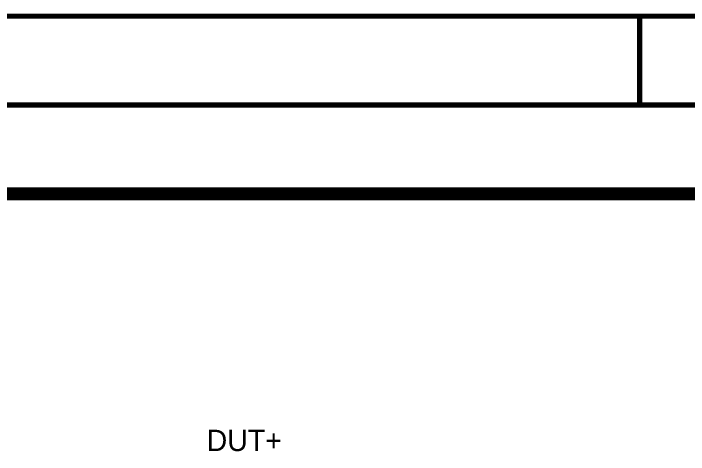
# Model space of a CAD drawing. Header units: inches. Extents: x -11.7 to 11.5, y 0 to 7.6.
# Drawn here: x 1.466 to 2.986, y 6.613 to 7.606 of the extents above; entities that cross this region are included whole.
import ezdxf

# ---------------------------------------------------------------- set-up
doc = ezdxf.new("R2010")
doc.units = ezdxf.units.IN
doc.header["$MEASUREMENT"] = 0
doc.layers.add('Sheet', color=255, linetype='Continuous')

msp = doc.modelspace()

# ---------------------------------------------------------------- linework, layer by layer
at = {"layer": 'Sheet'}
for points in [[(0.0018, 7.6, 0.0118, 0.0118, 0), (11.4988, 7.6, 0.0118, 0.0118, 0), (11.4988, 0, 0.0118, 0.0118, 0), (0.0018, 0, 0.0118, 0.0118, 0), (0.0018, 7.6, 0.0118, 0.0118, 0)], [(0.0018, 7.6, 0.0039, 0.0039, 0), (0.0018, 0, 0.0039, 0.0039, 0), (11.4988, 0, 0.0039, 0.0039, 0), (11.4988, 7.6, 0.0039, 0.0039, 0), (0.0018, 7.6, 0.0039, 0.0039, 0), (0.0018, 7.6, 0.0039, 0.0039, 0)], [(0.2016, 7.3996, 0.0118, 0.0118, 0), (11.299, 7.3996, 0.0118, 0.0118, 0), (11.299, 0.1998, 0.0118, 0.0118, 0), (0.2016, 0.1998, 0.0118, 0.0118, 0), (0.2016, 7.3996, 0.0118, 0.0118, 0)], [(0.2016, 7.3996, 0.0039, 0.0039, 0), (0.2016, 0.1998, 0.0039, 0.0039, 0), (11.299, 0.1998, 0.0039, 0.0039, 0), (11.299, 7.3996, 0.0039, 0.0039, 0), (0.2016, 7.3996, 0.0039, 0.0039, 0), (0.2016, 7.3996, 0.0039, 0.0039, 0)], [(0.2016, 7.1997, 0.0295, 0.0295, 0), (5.3003, 7.1997, 0.0295, 0.0295, 0), (5.3003, 4.2999, 0.0295, 0.0295, 0), (0.2016, 4.2999, 0.0295, 0.0295, 0), (0.2016, 7.1997, 0.0295, 0.0295, 0)]]:
    msp.add_lwpolyline(points, format="xyseb", close=True, dxfattribs=at)
msp.add_lwpolyline([(2.8759, 7.6, 0.0118, 0.0118, 0), (2.8759, 7.3999, 0.0118, 0.0118, 0)], format="xyseb", dxfattribs=at)

# ---------------------------------------------------------------- texts
msp.add_text('DUT+', height=0.04801, dxfattribs=at).set_placement((1.9007, 6.6206))

doc.saveas('drawing.dxf')
